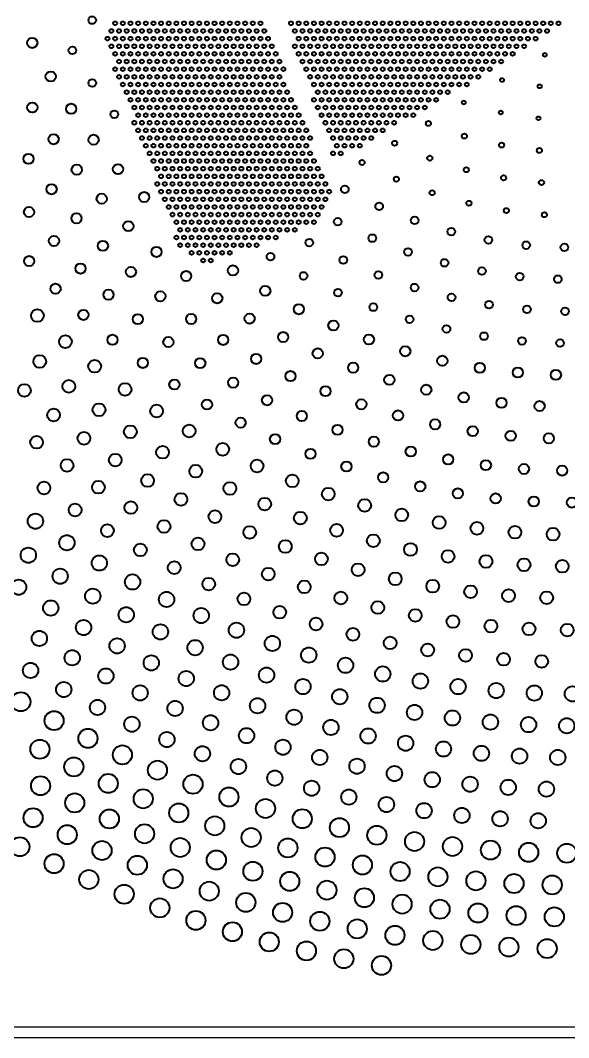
# Model space of a CAD drawing. Header units: metres. Extents: x 60.32 to 63.3, y 91.09 to 96.72.
# Drawn here: x 61.113 to 61.974, y 91.091 to 92.687 of the extents above; entities that cross this region are included whole.
import ezdxf

# ---------------------------------------------------------------- set-up
doc = ezdxf.new("R2010")
doc.units = ezdxf.units.M
doc.header["$MEASUREMENT"] = 0
doc.layers.add('ProfileEdges', color=7, linetype='Continuous', lineweight=40)

msp = doc.modelspace()

# ---------------------------------------------------------------- linework, layer by layer
at = {"layer": 'Defpoints'}
msp.add_line((60.3331, 91.1086), (63.2861, 91.1078), dxfattribs=at)
msp.add_lwpolyline([(60.3184, 91.0914), (63.3015, 91.0914), (63.3015, 96.7201), (60.3184, 96.7201)], close=True, dxfattribs=at)
at = {"layer": 'ProfileEdges'}
for centre, radius in [((61.2262, 92.6872), 0.006), ((61.2563, 92.6703), 0.003), ((61.2623, 92.6823), 0.003), ((61.2683, 92.6703), 0.003), ((61.2743, 92.6823), 0.003), ((61.2803, 92.6703), 0.003), ((61.2863, 92.6823), 0.003), ((61.2923, 92.6703), 0.003), ((61.2983, 92.6823), 0.003), ((61.3043, 92.6703), 0.003), ((61.3103, 92.6823), 0.003), ((61.3163, 92.6703), 0.003), ((61.3223, 92.6823), 0.003), ((61.3283, 92.6703), 0.003), ((61.3343, 92.6823), 0.003), ((61.3403, 92.6703), 0.003), ((61.3463, 92.6823), 0.003), ((61.3523, 92.6703), 0.003), ((61.3583, 92.6823), 0.003), ((61.3643, 92.6703), 0.003), ((61.3703, 92.6823), 0.003), ((61.3763, 92.6703), 0.003), ((61.3823, 92.6823), 0.003), ((61.3883, 92.6703), 0.003), ((61.3943, 92.6823), 0.003), ((61.4003, 92.6703), 0.003), ((61.4063, 92.6823), 0.003), ((61.4123, 92.6703), 0.003), ((61.4183, 92.6823), 0.003), ((61.4243, 92.6703), 0.003), ((61.4303, 92.6823), 0.003), ((61.4363, 92.6703), 0.003), ((61.4423, 92.6823), 0.003), ((61.4483, 92.6703), 0.003), ((61.4543, 92.6823), 0.003), ((61.4603, 92.6703), 0.003), ((61.4663, 92.6823), 0.003), ((61.4723, 92.6703), 0.003), ((61.4783, 92.6823), 0.003), ((61.4843, 92.6703), 0.003), ((61.4903, 92.6823), 0.003), ((61.4963, 92.6703), 0.003), ((61.5383, 92.6823), 0.003), ((61.5443, 92.6703), 0.003), ((61.5503, 92.6823), 0.003), ((61.5563, 92.6703), 0.003), ((61.5623, 92.6823), 0.003), ((61.5683, 92.6703), 0.003), ((61.5743, 92.6823), 0.003), ((61.5803, 92.6703), 0.003), ((61.5863, 92.6823), 0.003), ((61.5923, 92.6703), 0.003), ((61.5983, 92.6823), 0.003), ((61.6043, 92.6703), 0.003), ((61.6103, 92.6823), 0.003), ((61.6163, 92.6703), 0.003), ((61.6223, 92.6823), 0.003), ((61.6283, 92.6703), 0.003), ((61.6343, 92.6823), 0.003), ((61.6403, 92.6703), 0.003), ((61.6463, 92.6823), 0.003), ((61.6523, 92.6703), 0.003), ((61.6583, 92.6823), 0.003), ((61.6643, 92.6703), 0.003), ((61.6703, 92.6823), 0.003), ((61.6763, 92.6703), 0.003), ((61.6823, 92.6823), 0.003), ((61.6883, 92.6703), 0.003), ((61.6943, 92.6823), 0.003), ((61.7003, 92.6703), 0.003), ((61.7063, 92.6823), 0.003), ((61.7123, 92.6703), 0.003), ((61.7183, 92.6823), 0.003), ((61.7243, 92.6703), 0.003), ((61.7303, 92.6823), 0.003), ((61.7363, 92.6703), 0.003), ((61.7423, 92.6823), 0.003), ((61.7483, 92.6703), 0.003), ((61.7543, 92.6823), 0.003), ((61.7603, 92.6703), 0.003), ((61.7663, 92.6823), 0.003), ((61.7723, 92.6703), 0.003), ((61.7783, 92.6823), 0.003), ((61.7843, 92.6703), 0.003), ((61.7903, 92.6823), 0.003), ((61.7963, 92.6703), 0.003), ((61.8023, 92.6823), 0.003), ((61.8083, 92.6703), 0.003), ((61.8143, 92.6823), 0.003), ((61.8203, 92.6703), 0.003), ((61.8263, 92.6823), 0.003), ((61.8323, 92.6703), 0.003), ((61.8383, 92.6823), 0.003), ((61.8443, 92.6703), 0.003), ((61.8503, 92.6823), 0.003), ((61.8563, 92.6703), 0.003), ((61.8623, 92.6823), 0.003), ((61.8683, 92.6703), 0.003), ((61.8743, 92.6823), 0.003), ((61.8803, 92.6703), 0.003), ((61.8863, 92.6823), 0.003), ((61.8923, 92.6703), 0.003), ((61.8983, 92.6823), 0.003), ((61.9043, 92.6703), 0.003), ((61.9103, 92.6823), 0.003), ((61.9163, 92.6703), 0.003), ((61.9223, 92.6823), 0.003), ((61.9283, 92.6703), 0.003), ((61.9343, 92.6823), 0.003), ((61.9403, 92.6703), 0.003), ((61.9463, 92.6823), 0.003), ((61.9583, 92.6823), 0.003), ((61.1321, 92.6515), 0.008), ((61.2503, 92.6583), 0.003), ((61.2623, 92.6583), 0.003), ((61.2743, 92.6583), 0.003), ((61.2863, 92.6583), 0.003), ((61.2983, 92.6583), 0.003), ((61.3103, 92.6583), 0.003), ((61.3223, 92.6583), 0.003), ((61.3343, 92.6583), 0.003), ((61.3463, 92.6583), 0.003), ((61.3583, 92.6583), 0.003), ((61.3703, 92.6583), 0.003), ((61.3823, 92.6583), 0.003), ((61.3943, 92.6583), 0.003), ((61.4063, 92.6583), 0.003), ((61.4183, 92.6583), 0.003), ((61.4303, 92.6583), 0.003), ((61.4423, 92.6583), 0.003), ((61.4543, 92.6583), 0.003), ((61.4663, 92.6583), 0.003), ((61.4783, 92.6583), 0.003), ((61.4903, 92.6583), 0.003), ((61.5023, 92.6583), 0.003), ((61.5503, 92.6583), 0.003), ((61.5623, 92.6583), 0.003), ((61.5743, 92.6583), 0.003), ((61.5863, 92.6583), 0.003), ((61.5983, 92.6583), 0.003), ((61.6103, 92.6583), 0.003), ((61.6223, 92.6583), 0.003), ((61.6343, 92.6583), 0.003), ((61.6463, 92.6583), 0.003), ((61.6583, 92.6583), 0.003), ((61.6703, 92.6583), 0.003), ((61.6823, 92.6583), 0.003), ((61.6943, 92.6583), 0.003), ((61.7063, 92.6583), 0.003), ((61.7183, 92.6583), 0.003), ((61.7303, 92.6583), 0.003), ((61.7423, 92.6583), 0.003), ((61.7543, 92.6583), 0.003), ((61.7663, 92.6583), 0.003), ((61.7783, 92.6583), 0.003), ((61.7903, 92.6583), 0.003), ((61.8023, 92.6583), 0.003), ((61.8143, 92.6583), 0.003), ((61.8263, 92.6583), 0.003), ((61.8383, 92.6583), 0.003), ((61.8503, 92.6583), 0.003), ((61.8623, 92.6583), 0.003), ((61.8743, 92.6583), 0.003), ((61.8863, 92.6583), 0.003), ((61.8983, 92.6583), 0.003), ((61.9103, 92.6583), 0.003), ((61.9223, 92.6583), 0.003), ((61.1951, 92.6398), 0.006), ((61.2563, 92.6463), 0.003), ((61.2683, 92.6463), 0.003), ((61.2803, 92.6463), 0.003), ((61.2923, 92.6463), 0.003), ((61.3043, 92.6463), 0.003), ((61.3163, 92.6463), 0.003), ((61.3283, 92.6463), 0.003), ((61.3403, 92.6463), 0.003), ((61.3523, 92.6463), 0.003), ((61.3643, 92.6463), 0.003), ((61.3763, 92.6463), 0.003), ((61.3883, 92.6463), 0.003), ((61.4003, 92.6463), 0.003), ((61.4123, 92.6463), 0.003), ((61.4243, 92.6463), 0.003), ((61.4363, 92.6463), 0.003), ((61.4483, 92.6463), 0.003), ((61.4603, 92.6463), 0.003), ((61.4723, 92.6463), 0.003), ((61.4843, 92.6463), 0.003), ((61.4963, 92.6463), 0.003), ((61.5083, 92.6463), 0.003), ((61.5443, 92.6463), 0.003), ((61.5563, 92.6463), 0.003), ((61.5683, 92.6463), 0.003), ((61.5803, 92.6463), 0.003), ((61.5923, 92.6463), 0.003), ((61.6043, 92.6463), 0.003), ((61.6163, 92.6463), 0.003), ((61.6283, 92.6463), 0.003), ((61.6403, 92.6463), 0.003), ((61.6523, 92.6463), 0.003), ((61.6643, 92.6463), 0.003), ((61.6763, 92.6463), 0.003), ((61.6883, 92.6463), 0.003), ((61.7003, 92.6463), 0.003), ((61.7123, 92.6463), 0.003), ((61.7243, 92.6463), 0.003), ((61.7363, 92.6463), 0.003), ((61.7483, 92.6463), 0.003), ((61.7603, 92.6463), 0.003), ((61.7723, 92.6463), 0.003), ((61.7843, 92.6463), 0.003), ((61.7963, 92.6463), 0.003), ((61.8083, 92.6463), 0.003), ((61.8203, 92.6463), 0.003), ((61.8323, 92.6463), 0.003), ((61.8443, 92.6463), 0.003), ((61.8563, 92.6463), 0.003), ((61.8683, 92.6463), 0.003), ((61.8803, 92.6463), 0.003), ((61.8923, 92.6463), 0.003), ((61.9043, 92.6463), 0.003), ((61.2623, 92.6343), 0.003), ((61.2683, 92.6223), 0.003), ((61.2743, 92.6343), 0.003), ((61.2803, 92.6223), 0.003), ((61.2863, 92.6343), 0.003), ((61.2923, 92.6223), 0.003), ((61.2983, 92.6343), 0.003), ((61.3043, 92.6223), 0.003), ((61.3103, 92.6343), 0.003), ((61.3163, 92.6223), 0.003), ((61.3223, 92.6343), 0.003), ((61.3283, 92.6223), 0.003), ((61.3343, 92.6343), 0.003), ((61.3403, 92.6223), 0.003), ((61.3463, 92.6343), 0.003), ((61.3523, 92.6223), 0.003), ((61.3583, 92.6343), 0.003), ((61.3643, 92.6223), 0.003), ((61.3703, 92.6343), 0.003), ((61.3763, 92.6223), 0.003), ((61.3823, 92.6343), 0.003), ((61.3883, 92.6223), 0.003), ((61.3943, 92.6343), 0.003), ((61.4003, 92.6223), 0.003), ((61.4063, 92.6343), 0.003), ((61.4123, 92.6223), 0.003), ((61.4183, 92.6343), 0.003), ((61.4243, 92.6223), 0.003), ((61.4303, 92.6343), 0.003), ((61.4363, 92.6223), 0.003), ((61.4423, 92.6343), 0.003), ((61.4483, 92.6223), 0.003), ((61.4543, 92.6343), 0.003), ((61.4603, 92.6223), 0.003), ((61.4663, 92.6343), 0.003), ((61.4723, 92.6223), 0.003), ((61.4783, 92.6343), 0.003), ((61.4843, 92.6223), 0.003), ((61.4903, 92.6343), 0.003), ((61.4963, 92.6223), 0.003), ((61.5023, 92.6343), 0.003), ((61.5083, 92.6223), 0.003), ((61.5143, 92.6343), 0.003), ((61.5203, 92.6223), 0.003), ((61.5503, 92.6343), 0.003), ((61.5563, 92.6223), 0.003), ((61.5623, 92.6343), 0.003), ((61.5683, 92.6223), 0.003), ((61.5743, 92.6343), 0.003), ((61.5803, 92.6223), 0.003), ((61.5863, 92.6343), 0.003), ((61.5923, 92.6223), 0.003), ((61.5983, 92.6343), 0.003), ((61.6043, 92.6223), 0.003), ((61.6103, 92.6343), 0.003), ((61.6163, 92.6223), 0.003), ((61.6223, 92.6343), 0.003), ((61.6283, 92.6223), 0.003), ((61.6343, 92.6343), 0.003), ((61.6403, 92.6223), 0.003), ((61.6463, 92.6343), 0.003), ((61.6523, 92.6223), 0.003), ((61.6583, 92.6343), 0.003), ((61.6643, 92.6223), 0.003), ((61.6703, 92.6343), 0.003), ((61.6763, 92.6223), 0.003), ((61.6823, 92.6343), 0.003), ((61.6883, 92.6223), 0.003), ((61.6943, 92.6343), 0.003), ((61.7003, 92.6223), 0.003), ((61.7063, 92.6343), 0.003), ((61.7123, 92.6223), 0.003), ((61.7183, 92.6343), 0.003), ((61.7243, 92.6223), 0.003), ((61.7303, 92.6343), 0.003), ((61.7363, 92.6223), 0.003), ((61.7423, 92.6343), 0.003), ((61.7483, 92.6223), 0.003), ((61.7543, 92.6343), 0.003), ((61.7603, 92.6223), 0.003), ((61.7663, 92.6343), 0.003), ((61.7723, 92.6223), 0.003), ((61.7783, 92.6343), 0.003), ((61.7843, 92.6223), 0.003), ((61.7903, 92.6343), 0.003), ((61.7963, 92.6223), 0.003), ((61.8023, 92.6343), 0.003), ((61.8083, 92.6223), 0.003), ((61.8143, 92.6343), 0.003), ((61.8203, 92.6223), 0.003), ((61.8263, 92.6343), 0.003), ((61.8323, 92.6223), 0.003), ((61.8383, 92.6343), 0.003), ((61.8443, 92.6223), 0.003), ((61.8503, 92.6343), 0.003), ((61.8563, 92.6223), 0.003), ((61.8623, 92.6343), 0.003), ((61.8683, 92.6223), 0.003), ((61.8743, 92.6343), 0.003), ((61.8863, 92.6343), 0.003), ((61.9368, 92.6329), 0.003), ((61.161, 92.5989), 0.008), ((61.2623, 92.6103), 0.003), ((61.2743, 92.6103), 0.003), ((61.2863, 92.6103), 0.003), ((61.2983, 92.6103), 0.003), ((61.3103, 92.6103), 0.003), ((61.3223, 92.6103), 0.003), ((61.3343, 92.6103), 0.003), ((61.3463, 92.6103), 0.003), ((61.3583, 92.6103), 0.003), ((61.3703, 92.6103), 0.003), ((61.3823, 92.6103), 0.003), ((61.3943, 92.6103), 0.003), ((61.4063, 92.6103), 0.003), ((61.4183, 92.6103), 0.003), ((61.4303, 92.6103), 0.003), ((61.4423, 92.6103), 0.003), ((61.4543, 92.6103), 0.003), ((61.4663, 92.6103), 0.003), ((61.4783, 92.6103), 0.003), ((61.4903, 92.6103), 0.003), ((61.5023, 92.6103), 0.003), ((61.5143, 92.6103), 0.003), ((61.5263, 92.6103), 0.003), ((61.5623, 92.6103), 0.003), ((61.5743, 92.6103), 0.003), ((61.5863, 92.6103), 0.003), ((61.5983, 92.6103), 0.003), ((61.6103, 92.6103), 0.003), ((61.6223, 92.6103), 0.003), ((61.6343, 92.6103), 0.003), ((61.6463, 92.6103), 0.003), ((61.6583, 92.6103), 0.003), ((61.6703, 92.6103), 0.003), ((61.6823, 92.6103), 0.003), ((61.6943, 92.6103), 0.003), ((61.7063, 92.6103), 0.003), ((61.7183, 92.6103), 0.003), ((61.7303, 92.6103), 0.003), ((61.7423, 92.6103), 0.003), ((61.7543, 92.6103), 0.003), ((61.7663, 92.6103), 0.003), ((61.7783, 92.6103), 0.003), ((61.7903, 92.6103), 0.003), ((61.8023, 92.6103), 0.003), ((61.8143, 92.6103), 0.003), ((61.8263, 92.6103), 0.003), ((61.8383, 92.6103), 0.003), ((61.8503, 92.6103), 0.003), ((61.2263, 92.5886), 0.006), ((61.2683, 92.5983), 0.003), ((61.2803, 92.5983), 0.003), ((61.2923, 92.5983), 0.003), ((61.3043, 92.5983), 0.003), ((61.3163, 92.5983), 0.003), ((61.3283, 92.5983), 0.003), ((61.3403, 92.5983), 0.003), ((61.3523, 92.5983), 0.003), ((61.3643, 92.5983), 0.003), ((61.3763, 92.5983), 0.003), ((61.3883, 92.5983), 0.003), ((61.4003, 92.5983), 0.003), ((61.4123, 92.5983), 0.003), ((61.4243, 92.5983), 0.003), ((61.4363, 92.5983), 0.003), ((61.4483, 92.5983), 0.003), ((61.4603, 92.5983), 0.003), ((61.4723, 92.5983), 0.003), ((61.4843, 92.5983), 0.003), ((61.4963, 92.5983), 0.003), ((61.5083, 92.5983), 0.003), ((61.5203, 92.5983), 0.003), ((61.5683, 92.5983), 0.003), ((61.5803, 92.5983), 0.003), ((61.5923, 92.5983), 0.003), ((61.6043, 92.5983), 0.003), ((61.6163, 92.5983), 0.003), ((61.6283, 92.5983), 0.003), ((61.6403, 92.5983), 0.003), ((61.6523, 92.5983), 0.003), ((61.6643, 92.5983), 0.003), ((61.6763, 92.5983), 0.003), ((61.6883, 92.5983), 0.003), ((61.7003, 92.5983), 0.003), ((61.7123, 92.5983), 0.003), ((61.7243, 92.5983), 0.003), ((61.7363, 92.5983), 0.003), ((61.7483, 92.5983), 0.003), ((61.7603, 92.5983), 0.003), ((61.7723, 92.5983), 0.003), ((61.7843, 92.5983), 0.003), ((61.7963, 92.5983), 0.003), ((61.8083, 92.5983), 0.003), ((61.8203, 92.5983), 0.003), ((61.8323, 92.5983), 0.003), ((61.8696, 92.5933), 0.003), ((61.2743, 92.5863), 0.003), ((61.2803, 92.5743), 0.003), ((61.2863, 92.5863), 0.003), ((61.2923, 92.5743), 0.003), ((61.2983, 92.5863), 0.003), ((61.3043, 92.5743), 0.003), ((61.3103, 92.5863), 0.003), ((61.3163, 92.5743), 0.003), ((61.3223, 92.5863), 0.003), ((61.3283, 92.5743), 0.003), ((61.3343, 92.5863), 0.003), ((61.3403, 92.5743), 0.003), ((61.3463, 92.5863), 0.003), ((61.3523, 92.5743), 0.003), ((61.3583, 92.5863), 0.003), ((61.3643, 92.5743), 0.003), ((61.3703, 92.5863), 0.003), ((61.3763, 92.5743), 0.003), ((61.3823, 92.5863), 0.003), ((61.3883, 92.5743), 0.003), ((61.3943, 92.5863), 0.003), ((61.4003, 92.5743), 0.003), ((61.4063, 92.5863), 0.003), ((61.4123, 92.5743), 0.003), ((61.4183, 92.5863), 0.003), ((61.4243, 92.5743), 0.003), ((61.4303, 92.5863), 0.003), ((61.4363, 92.5743), 0.003), ((61.4423, 92.5863), 0.003), ((61.4483, 92.5743), 0.003), ((61.4543, 92.5863), 0.003), ((61.4603, 92.5743), 0.003), ((61.4663, 92.5863), 0.003), ((61.4723, 92.5743), 0.003), ((61.4783, 92.5863), 0.003), ((61.4843, 92.5743), 0.003), ((61.4903, 92.5863), 0.003), ((61.4963, 92.5743), 0.003), ((61.5023, 92.5863), 0.003), ((61.5083, 92.5743), 0.003), ((61.5143, 92.5863), 0.003), ((61.5203, 92.5743), 0.003), ((61.5263, 92.5863), 0.003), ((61.5323, 92.5743), 0.003), ((61.5743, 92.5863), 0.003), ((61.5803, 92.5743), 0.003), ((61.5863, 92.5863), 0.003), ((61.5923, 92.5743), 0.003), ((61.5983, 92.5863), 0.003), ((61.6043, 92.5743), 0.003), ((61.6103, 92.5863), 0.003), ((61.6163, 92.5743), 0.003), ((61.6223, 92.5863), 0.003), ((61.6283, 92.5743), 0.003), ((61.6343, 92.5863), 0.003), ((61.6403, 92.5743), 0.003), ((61.6463, 92.5863), 0.003), ((61.6523, 92.5743), 0.003), ((61.6583, 92.5863), 0.003), ((61.6643, 92.5743), 0.003), ((61.6703, 92.5863), 0.003), ((61.6763, 92.5743), 0.003), ((61.6823, 92.5863), 0.003), ((61.6883, 92.5743), 0.003), ((61.6943, 92.5863), 0.003), ((61.7003, 92.5743), 0.003), ((61.7063, 92.5863), 0.003), ((61.7123, 92.5743), 0.003), ((61.7183, 92.5863), 0.003), ((61.7243, 92.5743), 0.003), ((61.7303, 92.5863), 0.003), ((61.7363, 92.5743), 0.003), ((61.7423, 92.5863), 0.003), ((61.7483, 92.5743), 0.003), ((61.7543, 92.5863), 0.003), ((61.7603, 92.5743), 0.003), ((61.7663, 92.5863), 0.003), ((61.7723, 92.5743), 0.003), ((61.7783, 92.5863), 0.003), ((61.7843, 92.5743), 0.003), ((61.7903, 92.5863), 0.003), ((61.8023, 92.5863), 0.003), ((61.8143, 92.5863), 0.003), ((61.9287, 92.5834), 0.003), ((61.1322, 92.5502), 0.008), ((61.2863, 92.5623), 0.003), ((61.2983, 92.5623), 0.003), ((61.3103, 92.5623), 0.003), ((61.3223, 92.5623), 0.003), ((61.3343, 92.5623), 0.003), ((61.3463, 92.5623), 0.003), ((61.3583, 92.5623), 0.003), ((61.3703, 92.5623), 0.003), ((61.3823, 92.5623), 0.003), ((61.3943, 92.5623), 0.003), ((61.4063, 92.5623), 0.003), ((61.4183, 92.5623), 0.003), ((61.4303, 92.5623), 0.003), ((61.4423, 92.5623), 0.003), ((61.4543, 92.5623), 0.003), ((61.4663, 92.5623), 0.003), ((61.4783, 92.5623), 0.003), ((61.4903, 92.5623), 0.003), ((61.5023, 92.5623), 0.003), ((61.5143, 92.5623), 0.003), ((61.5263, 92.5623), 0.003), ((61.5383, 92.5623), 0.003), ((61.5743, 92.5623), 0.003), ((61.5863, 92.5623), 0.003), ((61.5983, 92.5623), 0.003), ((61.6103, 92.5623), 0.003), ((61.6223, 92.5623), 0.003), ((61.6343, 92.5623), 0.003), ((61.6463, 92.5623), 0.003), ((61.6583, 92.5623), 0.003), ((61.6703, 92.5623), 0.003), ((61.6823, 92.5623), 0.003), ((61.6943, 92.5623), 0.003), ((61.7063, 92.5623), 0.003), ((61.7183, 92.5623), 0.003), ((61.7303, 92.5623), 0.003), ((61.7423, 92.5623), 0.003), ((61.7543, 92.5623), 0.003), ((61.7663, 92.5623), 0.003), ((61.8097, 92.5581), 0.003), ((61.1932, 92.5483), 0.008), ((61.2609, 92.5396), 0.006), ((61.2923, 92.5503), 0.003), ((61.3043, 92.5503), 0.003), ((61.3163, 92.5503), 0.003), ((61.3283, 92.5503), 0.003), ((61.3403, 92.5503), 0.003), ((61.3523, 92.5503), 0.003), ((61.3643, 92.5503), 0.003), ((61.3763, 92.5503), 0.003), ((61.3883, 92.5503), 0.003), ((61.4003, 92.5503), 0.003), ((61.4123, 92.5503), 0.003), ((61.4243, 92.5503), 0.003), ((61.4363, 92.5503), 0.003), ((61.4483, 92.5503), 0.003), ((61.4603, 92.5503), 0.003), ((61.4723, 92.5503), 0.003), ((61.4843, 92.5503), 0.003), ((61.4963, 92.5503), 0.003), ((61.5083, 92.5503), 0.003), ((61.5203, 92.5503), 0.003), ((61.5323, 92.5503), 0.003), ((61.5443, 92.5503), 0.003), ((61.5803, 92.5503), 0.003), ((61.5923, 92.5503), 0.003), ((61.6043, 92.5503), 0.003), ((61.6163, 92.5503), 0.003), ((61.6283, 92.5503), 0.003), ((61.6403, 92.5503), 0.003), ((61.6523, 92.5503), 0.003), ((61.6643, 92.5503), 0.003), ((61.6763, 92.5503), 0.003), ((61.6883, 92.5503), 0.003), ((61.7003, 92.5503), 0.003), ((61.7123, 92.5503), 0.003), ((61.7243, 92.5503), 0.003), ((61.7363, 92.5503), 0.003), ((61.7483, 92.5503), 0.003), ((61.8677, 92.5425), 0.003), ((61.2923, 92.5263), 0.003), ((61.2983, 92.5383), 0.003), ((61.3043, 92.5263), 0.003), ((61.3103, 92.5383), 0.003), ((61.3163, 92.5263), 0.003), ((61.3223, 92.5383), 0.003), ((61.3283, 92.5263), 0.003), ((61.3343, 92.5383), 0.003), ((61.3403, 92.5263), 0.003), ((61.3463, 92.5383), 0.003), ((61.3523, 92.5263), 0.003), ((61.3583, 92.5383), 0.003), ((61.3643, 92.5263), 0.003), ((61.3703, 92.5383), 0.003), ((61.3763, 92.5263), 0.003), ((61.3823, 92.5383), 0.003), ((61.3883, 92.5263), 0.003), ((61.3943, 92.5383), 0.003), ((61.4003, 92.5263), 0.003), ((61.4063, 92.5383), 0.003), ((61.4123, 92.5263), 0.003), ((61.4183, 92.5383), 0.003), ((61.4243, 92.5263), 0.003), ((61.4303, 92.5383), 0.003), ((61.4363, 92.5263), 0.003), ((61.4423, 92.5383), 0.003), ((61.4483, 92.5263), 0.003), ((61.4543, 92.5383), 0.003), ((61.4603, 92.5263), 0.003), ((61.4663, 92.5383), 0.003), ((61.4723, 92.5263), 0.003), ((61.4783, 92.5383), 0.003), ((61.4843, 92.5263), 0.003), ((61.4903, 92.5383), 0.003), ((61.4963, 92.5263), 0.003), ((61.5023, 92.5383), 0.003), ((61.5083, 92.5263), 0.003), ((61.5143, 92.5383), 0.003), ((61.5203, 92.5263), 0.003), ((61.5263, 92.5383), 0.003), ((61.5323, 92.5263), 0.003), ((61.5383, 92.5383), 0.003), ((61.5443, 92.5263), 0.003), ((61.5503, 92.5383), 0.003), ((61.5563, 92.5263), 0.003), ((61.5863, 92.5383), 0.003), ((61.5923, 92.5263), 0.003), ((61.5983, 92.5383), 0.003), ((61.6043, 92.5263), 0.003), ((61.6103, 92.5383), 0.003), ((61.6163, 92.5263), 0.003), ((61.6223, 92.5383), 0.003), ((61.6283, 92.5263), 0.003), ((61.6343, 92.5383), 0.003), ((61.6403, 92.5263), 0.003), ((61.6463, 92.5383), 0.003), ((61.6523, 92.5263), 0.003), ((61.6583, 92.5383), 0.003), ((61.6643, 92.5263), 0.003), ((61.6703, 92.5383), 0.003), ((61.6763, 92.5263), 0.003), ((61.6823, 92.5383), 0.003), ((61.6883, 92.5263), 0.003), ((61.6943, 92.5383), 0.003), ((61.7003, 92.5263), 0.003), ((61.7063, 92.5383), 0.003), ((61.7183, 92.5383), 0.003), ((61.7303, 92.5383), 0.003), ((61.754, 92.5253), 0.004), ((61.9269, 92.5333), 0.003), ((61.2983, 92.5143), 0.003), ((61.3103, 92.5143), 0.003), ((61.3223, 92.5143), 0.003), ((61.3343, 92.5143), 0.003), ((61.3463, 92.5143), 0.003), ((61.3583, 92.5143), 0.003), ((61.3703, 92.5143), 0.003), ((61.3823, 92.5143), 0.003), ((61.3943, 92.5143), 0.003), ((61.4063, 92.5143), 0.003), ((61.4183, 92.5143), 0.003), ((61.4303, 92.5143), 0.003), ((61.4423, 92.5143), 0.003), ((61.4543, 92.5143), 0.003), ((61.4663, 92.5143), 0.003), ((61.4783, 92.5143), 0.003), ((61.4903, 92.5143), 0.003), ((61.5023, 92.5143), 0.003), ((61.5143, 92.5143), 0.003), ((61.5263, 92.5143), 0.003), ((61.5383, 92.5143), 0.003), ((61.5503, 92.5143), 0.003), ((61.5623, 92.5143), 0.003), ((61.5983, 92.5143), 0.003), ((61.6103, 92.5143), 0.003), ((61.6223, 92.5143), 0.003), ((61.6343, 92.5143), 0.003), ((61.6463, 92.5143), 0.003), ((61.6583, 92.5143), 0.003), ((61.6703, 92.5143), 0.003), ((61.6823, 92.5143), 0.003), ((61.1656, 92.5004), 0.008), ((61.2284, 92.4997), 0.008), ((61.3043, 92.5023), 0.003), ((61.3163, 92.5023), 0.003), ((61.3283, 92.5023), 0.003), ((61.3403, 92.5023), 0.003), ((61.3523, 92.5023), 0.003), ((61.3643, 92.5023), 0.003), ((61.3763, 92.5023), 0.003), ((61.3883, 92.5023), 0.003), ((61.4003, 92.5023), 0.003), ((61.4123, 92.5023), 0.003), ((61.4243, 92.5023), 0.003), ((61.4363, 92.5023), 0.003), ((61.4483, 92.5023), 0.003), ((61.4603, 92.5023), 0.003), ((61.4723, 92.5023), 0.003), ((61.4843, 92.5023), 0.003), ((61.4963, 92.5023), 0.003), ((61.5083, 92.5023), 0.003), ((61.5203, 92.5023), 0.003), ((61.5323, 92.5023), 0.003), ((61.5443, 92.5023), 0.003), ((61.5563, 92.5023), 0.003), ((61.5683, 92.5023), 0.003), ((61.6043, 92.5023), 0.003), ((61.6163, 92.5023), 0.003), ((61.6283, 92.5023), 0.003), ((61.6403, 92.5023), 0.003), ((61.6523, 92.5023), 0.003), ((61.6643, 92.5023), 0.003), ((61.701, 92.4941), 0.004), ((61.8106, 92.5054), 0.004), ((61.8689, 92.4913), 0.004), ((61.3103, 92.4903), 0.003), ((61.3163, 92.4783), 0.003), ((61.3223, 92.4903), 0.003), ((61.3283, 92.4783), 0.003), ((61.3343, 92.4903), 0.003), ((61.3403, 92.4783), 0.003), ((61.3463, 92.4903), 0.003), ((61.3523, 92.4783), 0.003), ((61.3583, 92.4903), 0.003), ((61.3643, 92.4783), 0.003), ((61.3703, 92.4903), 0.003), ((61.3763, 92.4783), 0.003), ((61.3823, 92.4903), 0.003), ((61.3883, 92.4783), 0.003), ((61.3943, 92.4903), 0.003), ((61.4003, 92.4783), 0.003), ((61.4063, 92.4903), 0.003), ((61.4123, 92.4783), 0.003), ((61.4183, 92.4903), 0.003), ((61.4243, 92.4783), 0.003), ((61.4303, 92.4903), 0.003), ((61.4363, 92.4783), 0.003), ((61.4423, 92.4903), 0.003), ((61.4483, 92.4783), 0.003), ((61.4543, 92.4903), 0.003), ((61.4603, 92.4783), 0.003), ((61.4663, 92.4903), 0.003), ((61.4723, 92.4783), 0.003), ((61.4783, 92.4903), 0.003), ((61.4843, 92.4783), 0.003), ((61.4903, 92.4903), 0.003), ((61.4963, 92.4783), 0.003), ((61.5023, 92.4903), 0.003), ((61.5083, 92.4783), 0.003), ((61.5143, 92.4903), 0.003), ((61.5203, 92.4783), 0.003), ((61.5263, 92.4903), 0.003), ((61.5323, 92.4783), 0.003), ((61.5383, 92.4903), 0.003), ((61.5443, 92.4783), 0.003), ((61.5503, 92.4903), 0.003), ((61.5563, 92.4783), 0.003), ((61.5623, 92.4903), 0.003), ((61.5683, 92.4783), 0.003), ((61.6043, 92.4783), 0.003), ((61.6103, 92.4903), 0.003), ((61.6163, 92.4783), 0.003), ((61.6223, 92.4903), 0.003), ((61.6343, 92.4903), 0.003), ((61.6463, 92.4903), 0.003), ((61.9283, 92.483), 0.004), ((61.1261, 92.4697), 0.008), ((61.3223, 92.4663), 0.003), ((61.3343, 92.4663), 0.003), ((61.3463, 92.4663), 0.003), ((61.3583, 92.4663), 0.003), ((61.3703, 92.4663), 0.003), ((61.3823, 92.4663), 0.003), ((61.3943, 92.4663), 0.003), ((61.4063, 92.4663), 0.003), ((61.4183, 92.4663), 0.003), ((61.4303, 92.4663), 0.003), ((61.4423, 92.4663), 0.003), ((61.4543, 92.4663), 0.003), ((61.4663, 92.4663), 0.003), ((61.4783, 92.4663), 0.003), ((61.4903, 92.4663), 0.003), ((61.5023, 92.4663), 0.003), ((61.5143, 92.4663), 0.003), ((61.5263, 92.4663), 0.003), ((61.5383, 92.4663), 0.003), ((61.5503, 92.4663), 0.003), ((61.5623, 92.4663), 0.003), ((61.5743, 92.4663), 0.003), ((61.6498, 92.464), 0.004), ((61.7563, 92.4708), 0.004), ((61.2019, 92.4527), 0.008), ((61.2667, 92.4535), 0.008), ((61.3283, 92.4543), 0.003), ((61.3403, 92.4543), 0.003), ((61.3523, 92.4543), 0.003), ((61.3643, 92.4543), 0.003), ((61.3763, 92.4543), 0.003), ((61.3883, 92.4543), 0.003), ((61.4003, 92.4543), 0.003), ((61.4123, 92.4543), 0.003), ((61.4243, 92.4543), 0.003), ((61.4363, 92.4543), 0.003), ((61.4483, 92.4543), 0.003), ((61.4603, 92.4543), 0.003), ((61.4723, 92.4543), 0.003), ((61.4843, 92.4543), 0.003), ((61.4963, 92.4543), 0.003), ((61.5083, 92.4543), 0.003), ((61.5203, 92.4543), 0.003), ((61.5323, 92.4543), 0.003), ((61.5443, 92.4543), 0.003), ((61.5563, 92.4543), 0.003), ((61.5683, 92.4543), 0.003), ((61.5803, 92.4543), 0.003), ((61.8135, 92.4527), 0.004), ((61.3283, 92.4303), 0.003), ((61.3343, 92.4423), 0.003), ((61.3403, 92.4303), 0.003), ((61.3463, 92.4423), 0.003), ((61.3523, 92.4303), 0.003), ((61.3583, 92.4423), 0.003), ((61.3643, 92.4303), 0.003), ((61.3703, 92.4423), 0.003), ((61.3763, 92.4303), 0.003), ((61.3823, 92.4423), 0.003), ((61.3883, 92.4303), 0.003), ((61.3943, 92.4423), 0.003), ((61.4003, 92.4303), 0.003), ((61.4063, 92.4423), 0.003), ((61.4123, 92.4303), 0.003), ((61.4183, 92.4423), 0.003), ((61.4243, 92.4303), 0.003), ((61.4303, 92.4423), 0.003), ((61.4363, 92.4303), 0.003), ((61.4423, 92.4423), 0.003), ((61.4483, 92.4303), 0.003), ((61.4543, 92.4423), 0.003), ((61.4603, 92.4303), 0.003), ((61.4663, 92.4423), 0.003), ((61.4723, 92.4303), 0.003), ((61.4783, 92.4423), 0.003), ((61.4843, 92.4303), 0.003), ((61.4903, 92.4423), 0.003), ((61.4963, 92.4303), 0.003), ((61.5023, 92.4423), 0.003), ((61.5083, 92.4303), 0.003), ((61.5143, 92.4423), 0.003), ((61.5203, 92.4303), 0.003), ((61.5263, 92.4423), 0.003), ((61.5323, 92.4303), 0.003), ((61.5383, 92.4423), 0.003), ((61.5443, 92.4303), 0.003), ((61.5503, 92.4423), 0.003), ((61.5563, 92.4303), 0.003), ((61.5623, 92.4423), 0.003), ((61.5683, 92.4303), 0.003), ((61.5743, 92.4423), 0.003), ((61.5803, 92.4303), 0.003), ((61.5863, 92.4423), 0.003), ((61.5923, 92.4303), 0.003), ((61.7038, 92.4379), 0.004), ((61.8721, 92.4399), 0.004), ((61.9316, 92.4325), 0.004), ((61.1624, 92.422), 0.008), ((61.2411, 92.4072), 0.008), ((61.3077, 92.4098), 0.008), ((61.3343, 92.4183), 0.003), ((61.3463, 92.4183), 0.003), ((61.3583, 92.4183), 0.003), ((61.3703, 92.4183), 0.003), ((61.3823, 92.4183), 0.003), ((61.3943, 92.4183), 0.003), ((61.4063, 92.4183), 0.003), ((61.4183, 92.4183), 0.003), ((61.4303, 92.4183), 0.003), ((61.4423, 92.4183), 0.003), ((61.4543, 92.4183), 0.003), ((61.4663, 92.4183), 0.003), ((61.4783, 92.4183), 0.003), ((61.4903, 92.4183), 0.003), ((61.5023, 92.4183), 0.003), ((61.5143, 92.4183), 0.003), ((61.5263, 92.4183), 0.003), ((61.5383, 92.4183), 0.003), ((61.5503, 92.4183), 0.003), ((61.5623, 92.4183), 0.003), ((61.5743, 92.4183), 0.003), ((61.5863, 92.4183), 0.003), ((61.5983, 92.4183), 0.003), ((61.6228, 92.4217), 0.006), ((61.7599, 92.4166), 0.004), ((61.3403, 92.4063), 0.003), ((61.3523, 92.4063), 0.003), ((61.3643, 92.4063), 0.003), ((61.3763, 92.4063), 0.003), ((61.3883, 92.4063), 0.003), ((61.4003, 92.4063), 0.003), ((61.4123, 92.4063), 0.003), ((61.4243, 92.4063), 0.003), ((61.4363, 92.4063), 0.003), ((61.4483, 92.4063), 0.003), ((61.4603, 92.4063), 0.003), ((61.4723, 92.4063), 0.003), ((61.4843, 92.4063), 0.003), ((61.4963, 92.4063), 0.003), ((61.5083, 92.4063), 0.003), ((61.5203, 92.4063), 0.003), ((61.5323, 92.4063), 0.003), ((61.5443, 92.4063), 0.003), ((61.5563, 92.4063), 0.003), ((61.5683, 92.4063), 0.003), ((61.5803, 92.4063), 0.003), ((61.5923, 92.4063), 0.003), ((61.6767, 92.3952), 0.006), ((61.8176, 92.4001), 0.004), ((61.127, 92.3863), 0.008), ((61.2015, 92.3764), 0.008), ((61.3463, 92.3943), 0.003), ((61.3523, 92.3823), 0.003), ((61.3583, 92.3943), 0.003), ((61.3643, 92.3823), 0.003), ((61.3703, 92.3943), 0.003), ((61.3763, 92.3823), 0.003), ((61.3823, 92.3943), 0.003), ((61.3883, 92.3823), 0.003), ((61.3943, 92.3943), 0.003), ((61.4003, 92.3823), 0.003), ((61.4063, 92.3943), 0.003), ((61.4123, 92.3823), 0.003), ((61.4183, 92.3943), 0.003), ((61.4243, 92.3823), 0.003), ((61.4303, 92.3943), 0.003), ((61.4363, 92.3823), 0.003), ((61.4423, 92.3943), 0.003), ((61.4483, 92.3823), 0.003), ((61.4543, 92.3943), 0.003), ((61.4603, 92.3823), 0.003), ((61.4663, 92.3943), 0.003), ((61.4723, 92.3823), 0.003), ((61.4783, 92.3943), 0.003), ((61.4843, 92.3823), 0.003), ((61.4903, 92.3943), 0.003), ((61.4963, 92.3823), 0.003), ((61.5023, 92.3943), 0.003), ((61.5083, 92.3823), 0.003), ((61.5143, 92.3943), 0.003), ((61.5203, 92.3823), 0.003), ((61.5263, 92.3943), 0.003), ((61.5323, 92.3823), 0.003), ((61.5383, 92.3943), 0.003), ((61.5443, 92.3823), 0.003), ((61.5503, 92.3943), 0.003), ((61.5563, 92.3823), 0.003), ((61.5623, 92.3943), 0.003), ((61.5683, 92.3823), 0.003), ((61.5743, 92.3943), 0.003), ((61.5803, 92.3823), 0.003), ((61.5863, 92.3943), 0.003), ((61.8764, 92.3886), 0.004), ((61.9361, 92.3821), 0.004), ((61.2829, 92.3641), 0.008), ((61.3583, 92.3703), 0.003), ((61.3703, 92.3703), 0.003), ((61.3823, 92.3703), 0.003), ((61.3943, 92.3703), 0.003), ((61.4063, 92.3703), 0.003), ((61.4183, 92.3703), 0.003), ((61.4303, 92.3703), 0.003), ((61.4423, 92.3703), 0.003), ((61.4543, 92.3703), 0.003), ((61.4663, 92.3703), 0.003), ((61.4783, 92.3703), 0.003), ((61.4903, 92.3703), 0.003), ((61.5023, 92.3703), 0.003), ((61.5143, 92.3703), 0.003), ((61.5263, 92.3703), 0.003), ((61.5383, 92.3703), 0.003), ((61.5503, 92.3703), 0.003), ((61.5623, 92.3703), 0.003), ((61.5743, 92.3703), 0.003), ((61.6117, 92.371), 0.006), ((61.7324, 92.3731), 0.006), ((61.3643, 92.3583), 0.003), ((61.3763, 92.3583), 0.003), ((61.3883, 92.3583), 0.003), ((61.4003, 92.3583), 0.003), ((61.4123, 92.3583), 0.003), ((61.4243, 92.3583), 0.003), ((61.4363, 92.3583), 0.003), ((61.4483, 92.3583), 0.003), ((61.4603, 92.3583), 0.003), ((61.4723, 92.3583), 0.003), ((61.4843, 92.3583), 0.003), ((61.4963, 92.3583), 0.003), ((61.5083, 92.3583), 0.003), ((61.5203, 92.3583), 0.003), ((61.5323, 92.3583), 0.003), ((61.5443, 92.3583), 0.003), ((61.666, 92.3453), 0.006), ((61.7898, 92.3555), 0.006), ((61.1662, 92.3409), 0.008), ((61.243, 92.3332), 0.008), ((61.3583, 92.3463), 0.003), ((61.3643, 92.3343), 0.003), ((61.3703, 92.3463), 0.003), ((61.3763, 92.3343), 0.003), ((61.3823, 92.3463), 0.003), ((61.3883, 92.3343), 0.003), ((61.3943, 92.3463), 0.003), ((61.4003, 92.3343), 0.003), ((61.4063, 92.3463), 0.003), ((61.4123, 92.3343), 0.003), ((61.4183, 92.3463), 0.003), ((61.4243, 92.3343), 0.003), ((61.4303, 92.3463), 0.003), ((61.4363, 92.3343), 0.003), ((61.4423, 92.3463), 0.003), ((61.4483, 92.3343), 0.003), ((61.4543, 92.3463), 0.003), ((61.4603, 92.3343), 0.003), ((61.4663, 92.3463), 0.003), ((61.4723, 92.3343), 0.003), ((61.4783, 92.3463), 0.003), ((61.4843, 92.3343), 0.003), ((61.4903, 92.3463), 0.003), ((61.5023, 92.3463), 0.003), ((61.5143, 92.3463), 0.003), ((61.567, 92.3383), 0.006), ((61.8483, 92.3425), 0.006), ((61.9077, 92.3343), 0.006), ((61.9676, 92.3307), 0.006), ((61.3271, 92.3237), 0.008), ((61.3823, 92.3223), 0.003), ((61.3943, 92.3223), 0.003), ((61.4063, 92.3223), 0.003), ((61.4183, 92.3223), 0.003), ((61.4303, 92.3223), 0.003), ((61.4423, 92.3223), 0.003), ((61.5061, 92.3161), 0.006), ((61.722, 92.3238), 0.006), ((61.1272, 92.3094), 0.008), ((61.2078, 92.2976), 0.008), ((61.4003, 92.3103), 0.003), ((61.4123, 92.3103), 0.003), ((61.4472, 92.2947), 0.008), ((61.6204, 92.311), 0.006), ((61.7794, 92.3066), 0.006), ((61.287, 92.2923), 0.008), ((61.3738, 92.2859), 0.008), ((61.5581, 92.2862), 0.006), ((61.6756, 92.2875), 0.006), ((61.838, 92.2936), 0.006), ((61.8974, 92.2851), 0.006), ((61.9572, 92.281), 0.006), ((61.1687, 92.266), 0.008), ((61.7323, 92.2679), 0.006), ((61.2517, 92.2567), 0.008), ((61.3332, 92.2541), 0.008), ((61.4225, 92.251), 0.008), ((61.4979, 92.2626), 0.008), ((61.612, 92.2598), 0.006), ((61.7903, 92.2524), 0.006), ((61.5505, 92.2338), 0.008), ((61.6675, 92.2371), 0.006), ((61.8492, 92.241), 0.006), ((61.9087, 92.2337), 0.006), ((61.1402, 92.2239), 0.01), ((61.2123, 92.2249), 0.008), ((61.2978, 92.2183), 0.008), ((61.3815, 92.2185), 0.008), ((61.4733, 92.2191), 0.008), ((61.7244, 92.2181), 0.006), ((61.9686, 92.2307), 0.006), ((61.6048, 92.2084), 0.008), ((61.7824, 92.2029), 0.006), ((61.1841, 92.183), 0.01), ((61.258, 92.186), 0.008), ((61.4317, 92.1857), 0.008), ((61.5259, 92.1902), 0.008), ((61.6607, 92.1864), 0.008), ((61.8413, 92.1916), 0.006), ((61.3458, 92.1824), 0.008), ((61.7177, 92.1679), 0.008), ((61.9009, 92.1842), 0.006), ((61.9608, 92.1808), 0.006), ((61.1439, 92.1519), 0.01), ((61.4837, 92.1559), 0.008), ((61.5802, 92.1646), 0.008), ((61.7759, 92.1531), 0.008), ((61.23, 92.1444), 0.01), ((61.3057, 92.1496), 0.008), ((61.3958, 92.1492), 0.008), ((61.6358, 92.1422), 0.008), ((61.8348, 92.142), 0.008), ((61.5374, 92.129), 0.008), ((61.6927, 92.1232), 0.008), ((61.8944, 92.1346), 0.008), ((61.9542, 92.131), 0.008), ((61.1197, 92.1065), 0.01), ((61.1895, 92.1129), 0.01), ((61.2778, 92.1081), 0.01), ((61.3552, 92.1157), 0.008), ((61.4475, 92.1187), 0.008), ((61.5925, 92.1053), 0.008), ((61.7507, 92.1076), 0.008), ((61.5007, 92.0911), 0.008), ((61.8094, 92.0955), 0.008), ((61.2369, 92.0761), 0.01), ((61.3273, 92.0742), 0.01), ((61.4064, 92.0844), 0.008), ((61.6488, 92.0847), 0.008), ((61.8688, 92.087), 0.008), ((61.9286, 92.082), 0.008), ((61.1656, 92.0679), 0.01), ((61.4592, 92.0559), 0.008), ((61.5554, 92.0664), 0.008), ((61.7063, 92.0673), 0.008), ((61.286, 92.0416), 0.01), ((61.3784, 92.0429), 0.01), ((61.6113, 92.0447), 0.008), ((61.7646, 92.0533), 0.008), ((61.8236, 92.0426), 0.008), ((61.1389, 92.0252), 0.01), ((61.2132, 92.0314), 0.01), ((61.5133, 92.0301), 0.008), ((61.6684, 92.0261), 0.008), ((61.8832, 92.0352), 0.008), ((61.943, 92.0313), 0.008), ((61.3366, 92.0095), 0.01), ((61.4311, 92.0141), 0.01), ((61.7263, 92.0106), 0.008), ((61.2624, 91.9972), 0.01), ((61.5688, 92.0071), 0.008), ((61.785, 91.9983), 0.008), ((61.1867, 91.9889), 0.01), ((61.3888, 91.9798), 0.01), ((61.4851, 91.988), 0.01), ((61.6253, 91.9871), 0.008), ((61.8443, 91.9892), 0.008), ((61.904, 91.9833), 0.008), ((61.964, 91.9807), 0.008), ((61.3132, 91.9652), 0.01), ((61.5403, 91.9646), 0.01), ((61.6829, 91.9701), 0.008), ((61.1504, 91.9535), 0.01), ((61.236, 91.9547), 0.01), ((61.4423, 91.9527), 0.01), ((61.5967, 91.9439), 0.01), ((61.7412, 91.956), 0.008), ((61.8002, 91.945), 0.008), ((61.3654, 91.9356), 0.01), ((61.4971, 91.9282), 0.01), ((61.654, 91.9262), 0.01), ((61.8596, 91.9371), 0.008), ((61.9194, 91.9323), 0.008), ((61.9794, 91.9306), 0.008), ((61.1994, 91.919), 0.01), ((61.2868, 91.9228), 0.01), ((61.7121, 91.9113), 0.01), ((61.137, 91.9014), 0.012), ((61.4189, 91.9085), 0.01), ((61.5529, 91.9063), 0.01), ((61.7709, 91.8993), 0.01), ((61.25, 91.8866), 0.01), ((61.3389, 91.8931), 0.01), ((61.4736, 91.8838), 0.01), ((61.6098, 91.8871), 0.01), ((61.8302, 91.8902), 0.01), ((61.8899, 91.8841), 0.01), ((61.9498, 91.881), 0.01), ((61.1865, 91.8676), 0.012), ((61.3923, 91.8658), 0.01), ((61.6675, 91.8707), 0.01), ((61.1259, 91.8481), 0.012), ((61.3018, 91.8564), 0.01), ((61.5294, 91.8617), 0.01), ((61.7259, 91.857), 0.01), ((61.7849, 91.8462), 0.01), ((61.2374, 91.8358), 0.012), ((61.4469, 91.8409), 0.01), ((61.5861, 91.8422), 0.01), ((61.8444, 91.8382), 0.01), ((61.9041, 91.833), 0.01), ((61.9641, 91.8307), 0.01), ((61.1759, 91.815), 0.012), ((61.3549, 91.8285), 0.01), ((61.5025, 91.8184), 0.01), ((61.6437, 91.8253), 0.01), ((61.1107, 91.7979), 0.012), ((61.2895, 91.8061), 0.012), ((61.4091, 91.8028), 0.01), ((61.5591, 91.7984), 0.01), ((61.7019, 91.811), 0.01), ((61.7608, 91.7995), 0.01), ((61.2271, 91.7838), 0.012), ((61.8202, 91.7907), 0.01), ((61.8798, 91.7846), 0.01), ((61.1611, 91.7652), 0.012), ((61.3429, 91.7786), 0.012), ((61.4644, 91.7795), 0.01), ((61.6165, 91.7809), 0.01), ((61.9397, 91.7813), 0.01), ((61.2796, 91.7547), 0.012), ((61.3973, 91.7534), 0.012), ((61.5206, 91.7586), 0.01), ((61.6746, 91.766), 0.01), ((61.7333, 91.7536), 0.01), ((61.2126, 91.7345), 0.012), ((61.5777, 91.7401), 0.01), ((61.7925, 91.7439), 0.01), ((61.8521, 91.7368), 0.01), ((61.1432, 91.7175), 0.012), ((61.3332, 91.7278), 0.012), ((61.4527, 91.7304), 0.012), ((61.6355, 91.724), 0.01), ((61.9119, 91.7324), 0.01), ((61.9719, 91.7306), 0.01), ((61.2653, 91.7058), 0.012), ((61.3878, 91.703), 0.012), ((61.509, 91.7097), 0.012), ((61.694, 91.7105), 0.01), ((61.1949, 91.6871), 0.012), ((61.5661, 91.6914), 0.012), ((61.7529, 91.6994), 0.01), ((61.8123, 91.6909), 0.01), ((61.319, 91.6792), 0.012), ((61.4434, 91.6804), 0.012), ((61.624, 91.6754), 0.012), ((61.872, 91.6849), 0.01), ((61.9319, 91.6815), 0.01), ((61.1295, 91.6673), 0.012), ((61.2477, 91.6586), 0.012), ((61.3738, 91.6546), 0.012), ((61.4999, 91.66), 0.012), ((61.6824, 91.6618), 0.012), ((61.1815, 91.6373), 0.012), ((61.5571, 91.6419), 0.012), ((61.7414, 91.6507), 0.012), ((61.8007, 91.6419), 0.012), ((61.1141, 91.6182), 0.015), ((61.3015, 91.6321), 0.012), ((61.4294, 91.6322), 0.012), ((61.6149, 91.6261), 0.012), ((61.8604, 91.6357), 0.012), ((61.9203, 91.6319), 0.012), ((61.9802, 91.6306), 0.012), ((61.2345, 91.6092), 0.012), ((61.3563, 91.6077), 0.012), ((61.4859, 91.6119), 0.012), ((61.6734, 91.6126), 0.012), ((61.1663, 91.5886), 0.015), ((61.5431, 91.5939), 0.012), ((61.7323, 91.6015), 0.012), ((61.7917, 91.5927), 0.012), ((61.2885, 91.583), 0.012), ((61.412, 91.5853), 0.012), ((61.601, 91.578), 0.012), ((61.8513, 91.5863), 0.012), ((61.9112, 91.5823), 0.012), ((61.9712, 91.5806), 0.012), ((61.2195, 91.5608), 0.015), ((61.3434, 91.5589), 0.012), ((61.4685, 91.565), 0.012), ((61.6594, 91.5645), 0.012), ((61.1441, 91.5437), 0.015), ((61.5257, 91.5469), 0.012), ((61.7183, 91.5531), 0.012), ((61.7777, 91.5441), 0.012), ((61.2736, 91.5349), 0.015), ((61.3992, 91.5367), 0.012), ((61.5835, 91.5309), 0.012), ((61.8373, 91.5373), 0.012), ((61.8971, 91.5329), 0.012), ((61.9571, 91.5308), 0.012), ((61.1973, 91.516), 0.015), ((61.3286, 91.5109), 0.015), ((61.4557, 91.5166), 0.012), ((61.6419, 91.5171), 0.012), ((61.2514, 91.4901), 0.015), ((61.5129, 91.4985), 0.012), ((61.7007, 91.5055), 0.012), ((61.76, 91.496), 0.012), ((61.1451, 91.4865), 0.015), ((61.3844, 91.4889), 0.015), ((61.5707, 91.4826), 0.012), ((61.8195, 91.4888), 0.012), ((61.8793, 91.4839), 0.012), ((61.9393, 91.4812), 0.012), ((61.1987, 91.4596), 0.015), ((61.3063, 91.466), 0.015), ((61.4409, 91.4688), 0.015), ((61.6291, 91.4687), 0.012), ((61.3621, 91.4438), 0.015), ((61.4982, 91.4508), 0.015), ((61.688, 91.457), 0.012), ((61.7472, 91.4474), 0.012), ((61.1333, 91.4363), 0.015), ((61.2531, 91.4344), 0.015), ((61.556, 91.4347), 0.015), ((61.8067, 91.4399), 0.012), ((61.8665, 91.4346), 0.012), ((61.9264, 91.4315), 0.012), ((61.3084, 91.4111), 0.015), ((61.4186, 91.4236), 0.015), ((61.6143, 91.4208), 0.015), ((61.187, 91.4097), 0.015), ((61.4757, 91.4053), 0.015), ((61.6731, 91.4088), 0.015), ((61.7323, 91.399), 0.015), ((61.1125, 91.3908), 0.015), ((61.2416, 91.3849), 0.015), ((61.3644, 91.3896), 0.015), ((61.5334, 91.3889), 0.015), ((61.7918, 91.3912), 0.015), ((61.8515, 91.3856), 0.015), ((61.9114, 91.382), 0.015), ((61.9714, 91.3806), 0.015), ((61.1663, 91.3642), 0.015), ((61.4211, 91.37), 0.015), ((61.5917, 91.3746), 0.015), ((61.6504, 91.3622), 0.015), ((61.297, 91.3618), 0.015), ((61.4785, 91.3523), 0.015), ((61.7095, 91.3519), 0.015), ((61.2209, 91.3394), 0.015), ((61.3531, 91.3405), 0.015), ((61.5363, 91.3365), 0.015), ((61.7689, 91.3436), 0.015), ((61.8286, 91.3373), 0.015), ((61.8884, 91.3331), 0.015), ((61.9484, 91.3309), 0.015), ((61.2763, 91.3163), 0.015), ((61.4099, 91.3211), 0.015), ((61.5947, 91.3227), 0.015), ((61.4673, 91.3035), 0.015), ((61.6535, 91.3108), 0.015), ((61.7127, 91.3008), 0.015), ((61.3323, 91.2949), 0.015), ((61.5251, 91.2878), 0.015), ((61.7722, 91.2928), 0.015), ((61.8318, 91.2869), 0.015), ((61.8917, 91.2828), 0.015), ((61.389, 91.2753), 0.015), ((61.5835, 91.2739), 0.015), ((61.9517, 91.2808), 0.015), ((61.4463, 91.2575), 0.015), ((61.6423, 91.262), 0.015), ((61.7015, 91.2519), 0.015), ((61.5042, 91.2415), 0.015), ((61.7609, 91.2438), 0.015), ((61.8206, 91.2376), 0.015), ((61.5625, 91.2274), 0.015), ((61.8804, 91.2334), 0.015), ((61.9404, 91.2311), 0.015), ((61.6212, 91.2151), 0.015), ((61.6803, 91.2047), 0.015)]:
    msp.add_circle(centre, radius, dxfattribs=at)

doc.saveas('drawing.dxf')
